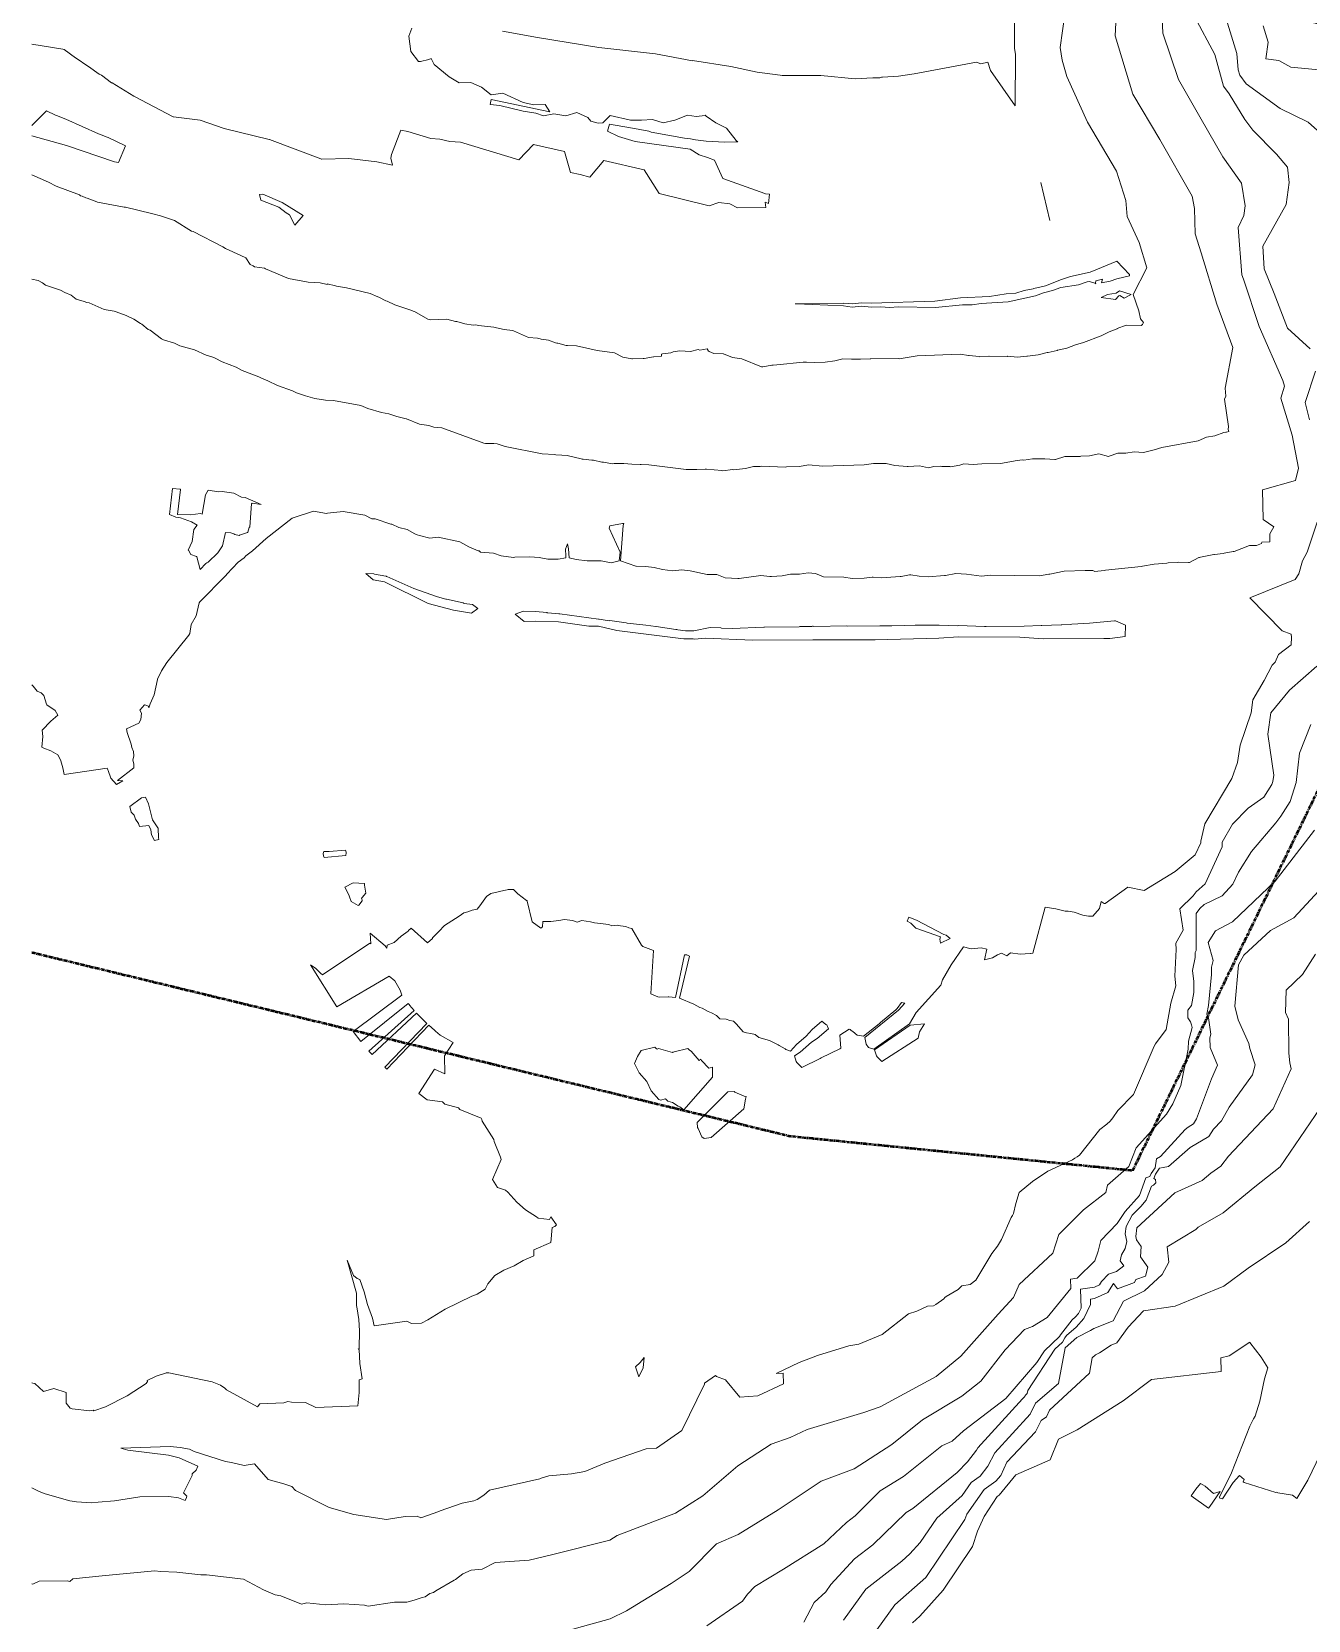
# Model space of a CAD drawing. Header units: metres. Extents: x 808604 to 810125, y 9157736 to 9158882.
# Drawn here: x 808606.1 to 808900, y 9157944.1 to 9158309.8 of the extents above; entities that cross this region are included whole.
import ezdxf

# ---------------------------------------------------------------- set-up
doc = ezdxf.new("R2010")
doc.units = ezdxf.units.M
doc.linetypes.add('ACAD_ISO08W100', pattern=[36, 24, -3, 6, -3])
doc.linetypes.add('PHANTOM2', pattern=[1.25, 0.625, -0.125, 0.125, -0.125, 0.125, -0.125])
doc.layers.add('AA L BOT', color=148, linetype='ACAD_ISO08W100')
doc.layers.add('C-TOPO-MAJR', color=9, linetype='Continuous')

msp = doc.modelspace()

# ---------------------------------------------------------------- linework, layer by layer
at = {"layer": 'AA L BOT', "color": 11, "linetype": 'PHANTOM2', "lineweight": 50, "flags": 128}
msp.add_lwpolyline([(809084.26, 9158881.64), (809082.85, 9158802.17), (809109.98, 9158770.13), (809098.89, 9158744.25), (809143.28, 9158646.89), (809137.11, 9158584.04), (809129.65, 9158530.63), (809094.16, 9158510.92), (808995.59, 9158550.33), (808940.39, 9158558.21), (808918.7, 9158538.51), (808877.3, 9158361.19), (808895.05, 9158313.91), (808928.56, 9158304.05), (808938.42, 9158268.59), (808934.49, 9158201.26), (808859.57, 9158047.58), (808780.72, 9158055.47), (808606.12, 9158097.76)], dxfattribs=at)
at = {"layer": 'C-TOPO-MAJR', "color": 9, "linetype": 'Continuous', "lineweight": 5}
for points, elevation in [([(808866.13, 9158318.57), (808866.52, 9158309.47), (808870.11, 9158298.76), (808875.39, 9158289.67), (808880.33, 9158280.97), (808884.69, 9158274.94), (808885.49, 9158269.65), (808885.21, 9158267.5), (808883.86, 9158264.68), (808884.75, 9158253.79), (808885.14, 9158252.84), (808888.73, 9158241.89), (808894.18, 9158229.48), (808894.56, 9158228.2), (808893.71, 9158225.4), (808896.31, 9158216.9), (808897.78, 9158209.32), (808897.12, 9158206.49), (808889.47, 9158204.31), (808889.61, 9158197.5), (808892.1, 9158195.76), (808891.14, 9158194.18), (808891.17, 9158192.37), (808889.34, 9158192.3), (808889.23, 9158191.94), (808888.13, 9158191.53), (808886.51, 9158191.46), (808882.96, 9158190.14), (808882.75, 9158190.08), (808880.64, 9158189.71), (808880.42, 9158189.64), (808878.44, 9158189.44), (808878.27, 9158189.39), (808875.21, 9158188.79), (808875.02, 9158188.73), (808874.86, 9158188.7), (808872.68, 9158187.62), (808872.44, 9158187.58), (808870.08, 9158187.63), (808869.83, 9158187.59), (808867.74, 9158187.48), (808867.49, 9158187.43), (808864.56, 9158187.18), (808861.89, 9158186.72), (808861.54, 9158186.63), (808853.34, 9158185.83), (808853.01, 9158185.72), (808850.87, 9158185.54), (808850.42, 9158185.75), (808848.63, 9158185.77), (808843.84, 9158185.56), (808840.54, 9158184.92), (808840.33, 9158184.91), (808838.12, 9158184.5), (808826.75, 9158184.63), (808824.8, 9158184.41), (808821.33, 9158184.9), (808818.88, 9158185.07), (808816.5, 9158184.61), (808816.24, 9158184.62), (808812.53, 9158184.31), (808810.44, 9158184.44), (808808.52, 9158184.72), (808808.18, 9158184.72), (808806.3, 9158184.34), (808806.08, 9158184.34), (808801.75, 9158184.05), (808799.85, 9158184.18), (808799.63, 9158184.18), (808797.76, 9158183.96), (808794.99, 9158183.88), (808793.07, 9158184.23), (808788.4, 9158184.31), (808786.6, 9158185.05), (808784.87, 9158185.17), (808782.86, 9158184.88), (808780.81, 9158184.92), (808778.93, 9158184.55), (808776.45, 9158184.37), (808776.04, 9158184.36), (808773.95, 9158184.57), (808769, 9158183.89), (808768.67, 9158183.89), (808765.78, 9158184.09), (808763.87, 9158184.82), (808761.76, 9158184.85), (808761.69, 9158184.84), (808761.65, 9158184.84), (808761.61, 9158184.84), (808757.73, 9158185.69), (808755.76, 9158185.9), (808753.68, 9158185.7), (808751.31, 9158185.99), (808749.39, 9158186.43), (808747.52, 9158186.65), (808745.25, 9158186.72), (808745.17, 9158186.73), (808741.64, 9158187.93), (808742.26, 9158196.11), (808742.44, 9158196.58), (808742.16, 9158196.57), (808739.2, 9158196.04), (808739.04, 9158195.47), (808741.6, 9158189.95), (808741.36, 9158187.95), (808739.54, 9158187.54), (808737.23, 9158187.95), (808733.97, 9158188), (808731.47, 9158188.29), (808729.82, 9158188.69), (808729.68, 9158190.69), (808729.49, 9158191.86), (808729.02, 9158190.65), (808729.12, 9158189.09), (808729.1, 9158188.65), (808727.33, 9158188.34), (808727.28, 9158188.35), (808724.96, 9158188.35), (808722.93, 9158188.73), (808720.78, 9158188.85), (808717.33, 9158188.8), (808717.07, 9158188.7), (808714.23, 9158189.15), (808712.42, 9158189.74), (808709.45, 9158189.99), (808709.13, 9158190.23), (808708.93, 9158190.26), (808706.79, 9158191.18), (808704.68, 9158192.36), (808699.66, 9158193.4), (808697.77, 9158193.19), (808695.39, 9158193.76), (808694.88, 9158193.94), (808694.3, 9158194.2), (808692.56, 9158195.15), (808690.65, 9158195.64), (808689.01, 9158196.39), (808688.79, 9158196.43), (808685.16, 9158197.62), (808684.41, 9158197.67), (808682.77, 9158198.51), (808677.8, 9158199.36), (808674.2, 9158198.95), (808673.97, 9158198.84), (808671.01, 9158199.38), (808666.1, 9158197.79), (808660.06, 9158193.14), (808656.95, 9158190.26), (808655.4, 9158189.1), (808655, 9158188.67), (808653.66, 9158187.69), (808651.01, 9158184.87), (808650.86, 9158184.68), (808650.73, 9158184.48), (808644.8, 9158178.52), (808644.65, 9158178.28), (808643.99, 9158175.3), (808642.84, 9158173.3), (808642.52, 9158171.22), (808642.29, 9158170.86), (808637.19, 9158164.53), (808635.98, 9158162.68), (808635.09, 9158160.76), (808635.05, 9158160.62), (808634.3, 9158157.12), (808633.39, 9158155.07), (808633.09, 9158154.11), (808633.02, 9158154.49), (808632.42, 9158154.71), (808632.06, 9158154.8), (808630.97, 9158153.6), (808631.35, 9158152.93), (808631.27, 9158151.41), (808630.8, 9158150.58), (808627.97, 9158149.33), (808628.1, 9158148.44), (808629.04, 9158145.76), (808629.19, 9158145.02), (808629.51, 9158144.05), (808629.59, 9158143.08), (808629.41, 9158142.06), (808629.62, 9158141.26), (808629.59, 9158140.35), (808625.83, 9158137.4), (808627.1, 9158137.33), (808625.61, 9158136.5), (808624.3, 9158137.93), (808623.68, 9158139.72), (808623.61, 9158139.84), (808623.51, 9158140.22), (808613.62, 9158138.75), (808613.31, 9158140.31), (808612.84, 9158141.93), (808612.2, 9158143.26), (808612.13, 9158143.25), (808612.12, 9158143.27), (808610.48, 9158144.19), (808608.88, 9158144.81), (808608.45, 9158145.05), (808608.64, 9158147.5), (808608.51, 9158148.95), (808610.48, 9158151.07), (808612.09, 9158152.44), (808611.52, 9158153.5), (808609.57, 9158154.85), (808609.55, 9158154.97), (808608.93, 9158156.97), (808608.31, 9158157.56), (808607.4, 9158157.94), (808606.44, 9158159.14), (808606.12, 9158159.43)], 2790), ([(808856.02, 9158318.03), (808855.6, 9158308.85), (808859.66, 9158295.42), (808865.87, 9158284.93), (808873.28, 9158271.9), (808873.83, 9158269.05), (808874.01, 9158263.23), (808875.35, 9158258.87), (808878.95, 9158247.08), (808882.62, 9158237.05), (808880.88, 9158227.68), (808881.08, 9158225.9), (808880.72, 9158225.17), (808881.67, 9158218.87), (808881.59, 9158218.22), (808881.73, 9158217.77), (808881.2, 9158217.61), (808881.07, 9158217.61), (808880.57, 9158217.54), (808878.55, 9158216.72), (808876.59, 9158216.42), (808874.67, 9158215.58), (808866.34, 9158214.06), (808864.58, 9158213.51), (808862.06, 9158212.87), (808859.97, 9158213.08), (808858.02, 9158212.78), (808856.19, 9158212.74), (808854.22, 9158212.04), (808854.02, 9158212.01), (808851.78, 9158212.61), (808849.63, 9158212.1), (808847.67, 9158212.05), (808847.48, 9158212.02), (808844.16, 9158212), (808844, 9158211.98), (808841.86, 9158211.3), (808841.69, 9158211.29), (808839.4, 9158211.46), (808839.11, 9158211.42), (808836.55, 9158211.41), (808834.55, 9158211.15), (808834.22, 9158211.18), (808833.04, 9158211.07), (808829.2, 9158210.41), (808824.83, 9158210.31), (808822.88, 9158210.12), (808820.69, 9158210.27), (808819.77, 9158210.01), (808817.67, 9158209.62), (808817.49, 9158209.71), (808815.66, 9158209.71), (808815.4, 9158209.78), (808813.82, 9158209.72), (808812.6, 9158209.37), (808810.55, 9158209.8), (808807.91, 9158209.65), (808807.64, 9158209.69), (808804.84, 9158209.91), (808802.84, 9158210.36), (808799.93, 9158210.41), (808797.77, 9158210.04), (808788.23, 9158209.79), (808784.98, 9158210.04), (808782.87, 9158209.7), (808779.86, 9158209.6), (808779.57, 9158209.56), (808774.18, 9158209.74), (808773.84, 9158209.66), (808772.28, 9158209.69), (808771.99, 9158209.59), (808770.45, 9158209.2), (808767.72, 9158208.94), (808767.48, 9158208.98), (808765.26, 9158208.72), (808764.99, 9158208.76), (808761.46, 9158209.05), (808761.17, 9158209.09), (808759.28, 9158208.96), (808759.01, 9158209), (808756.8, 9158208.99), (808748.17, 9158210.08), (808746.46, 9158210.13), (808746.17, 9158210.17), (808744.29, 9158210.22), (808742.45, 9158210.4), (808740.2, 9158210.4), (808739.82, 9158210.33), (808737.78, 9158210.65), (808737.37, 9158210.65), (808735.45, 9158211.13), (808735.09, 9158211.11), (808733.08, 9158211.36), (808732.82, 9158211.37), (808732.6, 9158211.41), (808729.73, 9158212.17), (808729.54, 9158212.24), (808726.79, 9158212.38), (808726.45, 9158212.48), (808723.62, 9158212.59), (808715.14, 9158214.25), (808713.3, 9158214.88), (808712.51, 9158214.97), (808710.61, 9158214.99), (808710.21, 9158215.08), (808700.5, 9158218.59), (808698.66, 9158218.75), (808697.55, 9158219.12), (808695.43, 9158219.45), (808692.42, 9158220.69), (808692.3, 9158220.66), (808690.2, 9158221.17), (808688.37, 9158221.84), (808686.67, 9158222.12), (808683.52, 9158223.02), (808681.86, 9158223.69), (808675.56, 9158224.89), (808673.72, 9158224.95), (808671.29, 9158225.33), (808669.15, 9158225.95), (808668.91, 9158226.05), (808667.08, 9158226.65), (808666.16, 9158227.12), (808662.72, 9158228.36), (808660.51, 9158229.44), (808658.85, 9158230.06), (808658.38, 9158230.29), (808654.56, 9158231.81), (808653.19, 9158232.56), (808649.98, 9158233.75), (808648.33, 9158234.61), (808647.83, 9158234.82), (808646.31, 9158235.28), (808643.6, 9158236.56), (808640.24, 9158237.43), (808638.98, 9158238.04), (808636.43, 9158238.87), (808636.01, 9158239.08), (808633.35, 9158241.07), (808632.96, 9158241.23), (808631.5, 9158242.47), (808631.19, 9158242.59), (808629.6, 9158243.59), (808627.86, 9158244.47), (808625.54, 9158245.3), (808625.08, 9158245.42), (808622.77, 9158245.8), (808619.32, 9158247.34), (808618.77, 9158247.43), (808618.19, 9158247.66), (808616.36, 9158248.18), (808615.19, 9158249.09), (808613.75, 9158249.71), (808612.71, 9158250.31), (808609.31, 9158251.45), (808608.63, 9158251.96), (808607.57, 9158252.49), (808606.12, 9158252.84)], 2780), ([(808843.96, 9158313.84), (808842.91, 9158306.11), (808843.4, 9158303.24), (808844.42, 9158299.45), (808849.18, 9158288.93), (808855.86, 9158277.63), (808858.02, 9158270.9), (808858.33, 9158267.2), (808861.1, 9158261.25), (808862.88, 9158255.44), (808859.7, 9158249.29), (808861.02, 9158245.55), (808861.42, 9158243.65), (808862.07, 9158242.85), (808861.85, 9158242.34), (808861.76, 9158242.27), (808861.62, 9158242.19), (808861.53, 9158242.14), (808858.06, 9158242.22), (808856.05, 9158241.42), (808856.03, 9158241.4), (808854.18, 9158240.71), (808852.32, 9158239.74), (808848.31, 9158238.2), (808846.4, 9158237.69), (808844.4, 9158236.91), (808842.25, 9158236.43), (808842.18, 9158236.42), (808840.11, 9158235.95), (808840.02, 9158235.95), (808839.94, 9158235.93), (808837.83, 9158235.4), (808835.38, 9158235.08), (808835.26, 9158235.08), (808833.04, 9158234.87), (808830.87, 9158235.05), (808830.75, 9158235.04), (808826.58, 9158235.06), (808826.44, 9158235.07), (808824.41, 9158234.96), (808824.24, 9158234.97), (808821.97, 9158235.27), (808821.79, 9158235.25), (808819.87, 9158235.53), (808809.97, 9158235.15), (808805.84, 9158234.5), (808805.65, 9158234.51), (808799.33, 9158234.45), (808799.12, 9158234.43), (808796.9, 9158234.36), (808796.68, 9158234.38), (808794.88, 9158234.38), (808792.88, 9158234.5), (808791.05, 9158234.02), (808788.79, 9158233.71), (808786.34, 9158233.61), (808784.5, 9158233.72), (808784, 9158233.69), (808783.74, 9158233.71), (808777.64, 9158233.05), (808776.79, 9158233.02), (808776.49, 9158233.04), (808774.43, 9158232.63), (808774.14, 9158232.64), (808769.63, 9158234.44), (808767.46, 9158234.74), (808765.39, 9158235.62), (808765.28, 9158235.64), (808763.14, 9158235.7), (808762.12, 9158236.17), (808761.84, 9158236.33), (808761.84, 9158236.35), (808761.64, 9158236.8), (808759.96, 9158236.5), (808759.54, 9158236.62), (808757.82, 9158236.17), (808755.3, 9158236.33), (808753.83, 9158236.08), (808753.24, 9158235.84), (808751.34, 9158235.58), (808751.33, 9158235.58), (808751.14, 9158235.56), (808751.11, 9158235.1), (808751.12, 9158235.06), (808749.32, 9158234.95), (808749.29, 9158234.96), (808747.09, 9158234.54), (808747.03, 9158234.55), (808746.96, 9158234.55), (808746.91, 9158234.56), (808746.87, 9158234.57), (808744.41, 9158234.48), (808744.31, 9158234.5), (808742.23, 9158234.87), (808740.31, 9158235.81), (808736.3, 9158236.35), (808731.58, 9158237.49), (808729.49, 9158237.52), (808729.19, 9158237.5), (808727.21, 9158238.08), (808726.98, 9158238.1), (808726.73, 9158238.16), (808725.06, 9158238.75), (808723.4, 9158238.96), (808723.14, 9158239.08), (808722.87, 9158239.12), (808722.53, 9158239.23), (808720.49, 9158239.41), (808717.07, 9158240.92), (808716.83, 9158240.97), (808714.87, 9158241.21), (808713.12, 9158241.6), (808712.87, 9158241.71), (808712.53, 9158241.79), (808709, 9158242.15), (808708.68, 9158242.22), (808708.35, 9158242.26), (808707.74, 9158242.23), (808705.81, 9158242.54), (808703.96, 9158243.07), (808703.72, 9158243.09), (808701.67, 9158243.58), (808698.03, 9158243.42), (808697.64, 9158243.55), (808697.31, 9158243.63), (808694.21, 9158245.33), (808693.96, 9158245.42), (808693.66, 9158245.58), (808690.37, 9158246.68), (808689.71, 9158246.86), (808687.94, 9158247.72), (808687.61, 9158247.81), (808686.05, 9158248.65), (808685.78, 9158248.74), (808684.04, 9158249.5), (808682.45, 9158249.87), (808682.11, 9158250), (808678.6, 9158250.83), (808676.31, 9158251.16), (808676.09, 9158251.3), (808674.17, 9158251.72), (808674.13, 9158251.6), (808672.53, 9158252), (808669.78, 9158252.15), (808665.26, 9158252.99), (808659.94, 9158255.15), (808659.71, 9158255.32), (808657.4, 9158255.66), (808657.09, 9158255.87), (808656.44, 9158256.16), (808655.39, 9158257.69), (808654.27, 9158258.27), (808650.74, 9158259.84), (808650.14, 9158260.25), (808643.32, 9158263.77), (808642.93, 9158263.87), (808638.98, 9158266.29), (808635.78, 9158267.38), (808634, 9158267.81), (808633.7, 9158267.94), (808627.7, 9158269.38), (808627.36, 9158269.39), (808621.25, 9158270.5), (808620.72, 9158270.76), (808618.89, 9158271.43), (808618.6, 9158271.56), (808618.27, 9158271.67), (808618.07, 9158271.78), (808617.76, 9158271.9), (808617.37, 9158271.99), (808617.14, 9158272.19), (808611.74, 9158274.18), (808609.94, 9158275.15), (808606.12, 9158276.81)], 2770), ([(808832.35, 9158315.94), (808832.4, 9158305.89), (808832.62, 9158304.61), (808832.55, 9158292.67), (808826.9, 9158300.84), (808826.21, 9158302.73), (808824.61, 9158302.41), (808823.65, 9158302.73), (808809.28, 9158300.06), (808805.7, 9158299.53), (808802.03, 9158299.32), (808801.89, 9158299.28), (808801.78, 9158299.29), (808801.51, 9158299.23), (808801.41, 9158299.18), (808801.27, 9158299.13), (808800.68, 9158299.13), (808800.02, 9158299.12), (808799.79, 9158299.15), (808795.69, 9158298.96), (808787.78, 9158299.69), (808778.92, 9158299.7), (808778.4, 9158299.8), (808773.11, 9158300.47), (808767.04, 9158301.8), (808758.26, 9158303.13), (808758.24, 9158303.07), (808749.75, 9158304.67), (808736.65, 9158306.13), (808722.56, 9158308.47), (808714.53, 9158309.87)], 2760), ([(808880.79, 9158313.75), (808883.58, 9158304.79), (808883.9, 9158301), (808884.24, 9158299.78), (808885.7, 9158297.78), (808893.55, 9158292.12), (808899.99, 9158288.93), (808906.34, 9158283.27)], 2810), ([(808693.62, 9158310.62), (808692.96, 9158308.73), (808693.4, 9158305.21), (808695.19, 9158302.92), (808695.63, 9158302.92), (808697.57, 9158303.35), (808698.07, 9158303.59), (808698.77, 9158302.19), (808702.23, 9158299.41), (808704.49, 9158298.02), (808707.23, 9158298.06), (808709.66, 9158297), (808711.93, 9158295.22), (808714.56, 9158295.62), (808719.23, 9158293.5), (808721.74, 9158292.94), (808724.3, 9158293.04), (808725.41, 9158291.29), (808711.9, 9158294.19), (808711.66, 9158293.04), (808713.88, 9158292.76), (808719.3, 9158291.48), (808722.18, 9158291.03), (808723.95, 9158290.37), (808726.33, 9158290.9), (808729.12, 9158290.38), (808731.62, 9158291.16), (808734.14, 9158290.03), (808734.86, 9158289.17), (808736.51, 9158288.68), (808737.6, 9158288.76), (808739.27, 9158290.52), (808743.99, 9158289.42), (808746.5, 9158289.38), (808749.05, 9158289.59), (808751.5, 9158288.82), (808754.21, 9158289.42), (808757.09, 9158290.56), (808759.11, 9158290.22), (808760.48, 9158290.42), (808761.13, 9158290.58), (808761.19, 9158290.54), (808761.42, 9158290.34), (808763.6, 9158288.79), (808766.08, 9158287.53), (808768.29, 9158284.72), (808768.69, 9158284.41), (808768.2, 9158284.43), (808765.72, 9158284.34), (808761.36, 9158284.56), (808758.96, 9158284.88), (808757.82, 9158285.14), (808756.42, 9158285.25), (808748.75, 9158286.68), (808748.16, 9158286.86), (808746.13, 9158287.25), (808745.71, 9158287.37), (808739.11, 9158288.49), (808738.67, 9158286.91), (808741.23, 9158285.63), (808745.03, 9158284.46), (808757.74, 9158282.71), (808759.76, 9158281.43), (808761.68, 9158280.85), (808763.33, 9158280.17), (808765.2, 9158276), (808774.92, 9158272.54), (808775.06, 9158272.43), (808775.98, 9158272.41), (808775.72, 9158270.23), (808775.01, 9158270.55), (808775.14, 9158269.34), (808768.64, 9158269.24), (808766.88, 9158270.16), (808764.33, 9158270.44), (808762.09, 9158269.66), (808750.61, 9158272.54), (808747.12, 9158278.01), (808737.85, 9158280.16), (808734.6, 9158276.27), (808732.36, 9158276.92), (808730.13, 9158277.38), (808728.79, 9158282.16), (808721.62, 9158283.8), (808718.25, 9158280.26), (808704.81, 9158284.33), (808702.4, 9158284.48), (808700.06, 9158285.03), (808698, 9158285.2), (808692.72, 9158286.8), (808691.12, 9158287.09), (808688.93, 9158281.51), (808688.81, 9158280.64), (808689.17, 9158279.04), (808685.59, 9158279.81), (808685.56, 9158279.82), (808679.13, 9158280.56), (808672.92, 9158280.46), (808672.86, 9158280.46), (808672.82, 9158280.46), (808672.7, 9158280.54), (808660.86, 9158284.95), (808660.81, 9158284.94), (808650.45, 9158287.47), (808650.45, 9158287.48), (808644.93, 9158289.39), (808644.88, 9158289.42), (808638.74, 9158290.17), (808638.69, 9158290.19), (808629.78, 9158294.85), (808629.65, 9158294.91), (808624.61, 9158297.99), (808624.48, 9158298.04), (808622.14, 9158299.77), (808621.62, 9158300), (808619.16, 9158301.8), (808619.01, 9158301.87), (808616.38, 9158303.68), (808616.22, 9158303.75), (808613.56, 9158305.64), (808613.25, 9158305.75), (808606.12, 9158306.91)], 2760), ([(808873.84, 9158313.24), (808878.51, 9158304.52), (808880.54, 9158297.2), (808881.83, 9158295.5), (808885.45, 9158289.56), (808887.29, 9158287.08), (808892.64, 9158281.67), (808892.71, 9158281.61), (808892.72, 9158281.6), (808892.71, 9158281.6), (808892.72, 9158281.6), (808892.74, 9158281.59), (808895.21, 9158278.58), (808895.61, 9158275.04), (808894.96, 9158269.98), (808889.57, 9158260.41), (808889.89, 9158255.2), (808892.21, 9158249.51), (808895.24, 9158241.52), (808900.43, 9158236.77)], 2800), ([(808889.67, 9158311.13), (808890.78, 9158307.38), (808890.28, 9158303.53), (808893.24, 9158303.16), (808896.02, 9158301.6), (808909.76, 9158300.33)], 2820), ([(808606.12, 9158285.79), (808614.13, 9158283.54), (808625.19, 9158279.82), (808626.07, 9158279.7), (808627.7, 9158283.53), (808623.68, 9158285.41), (808623.45, 9158285.48), (808621.74, 9158286.21), (808621.5, 9158286.29), (808613.99, 9158289.61), (808611.79, 9158290.49), (808611.61, 9158290.53), (808609.54, 9158291.54), (808609.48, 9158291.55), (808606.12, 9158288.18)], 2770), ([(808840.56, 9158266.33), (808840.56, 9158266.33), (808840.56, 9158266.33), (808840.56, 9158266.33), (808840.56, 9158266.33), (808838.48, 9158275.07)], 2760), ([(808901.66, 9158231.59), (808899.33, 9158224.45), (808900.33, 9158220.45)], 2800), ([(808902.09, 9158196.83), (808899.79, 9158189.96), (808898.71, 9158187.93), (808897.84, 9158185.01), (808897.02, 9158183.69), (808886.58, 9158179.46), (808894.04, 9158171.83), (808896.06, 9158171.06), (808896.18, 9158170.37), (808896.1, 9158168.62), (808893.18, 9158166.41), (808892.38, 9158164.65), (808891.74, 9158163.98), (808889.9, 9158160.39), (808887.26, 9158155.99), (808886.9, 9158153), (808884.33, 9158145.57), (808883.71, 9158141.51), (808882.39, 9158137.86), (808876.21, 9158127.42), (808875.31, 9158123.47), (808875.31, 9158123.04), (808873.98, 9158120.29), (808869.36, 9158116.42), (808862.28, 9158112.11), (808858.46, 9158112.85), (808853.24, 9158109.06), (808853, 9158109.09), (808852.38, 9158109.53), (808851.98, 9158107.91), (808850.44, 9158106.14), (808849.44, 9158106.14), (808848.15, 9158106.41), (808846.1, 9158107.09), (808844.76, 9158107.28), (808844.03, 9158107.29), (808841.94, 9158107.84), (808839.44, 9158108.26), (808836.59, 9158097.63), (808836.07, 9158097.58), (808836, 9158097.59), (808833.69, 9158097.41), (808831.46, 9158097.72), (808830.61, 9158097.02), (808829.43, 9158097.62), (808828.47, 9158097.25), (808827.32, 9158096.54), (808825.5, 9158096.15), (808826.05, 9158098.55), (808824.75, 9158098.85), (808822.5, 9158098.61), (808822.08, 9158098.69), (808820.63, 9158099.1), (808817.79, 9158094.99), (808815.8, 9158091.48), (808815.39, 9158090.29), (808809.78, 9158083.99), (808808.21, 9158081.39), (808800.03, 9158075.57), (808798.81, 9158075.93), (808798.21, 9158076.72), (808797.89, 9158078.25), (808805.69, 9158084.51), (808807.11, 9158086.11), (808806.4, 9158086.32), (808805.39, 9158084.89), (808805.07, 9158084.57), (808801.52, 9158081.72), (808801.2, 9158081.4), (808797.65, 9158078.55), (808796.13, 9158078.77), (808795.14, 9158079.62), (808794.79, 9158079.86), (808794.58, 9158080.04), (808794.33, 9158080.19), (808792.15, 9158078.79), (808792.37, 9158075.78), (808792.14, 9158075.63), (808787.89, 9158073.54), (808787.66, 9158073.4), (808783.41, 9158071.31), (808782.28, 9158072.51), (808782.12, 9158072.72), (808781.74, 9158074.03), (808783.07, 9158074.88), (808785.66, 9158077.15), (808786.98, 9158077.99), (808789.57, 9158080.26), (808789.15, 9158081.19), (808789.06, 9158081.24), (808788.96, 9158081.25), (808788, 9158082.02), (808785.78, 9158080.07), (808784.41, 9158078.54), (808782.18, 9158076.59), (808780.81, 9158075.06), (808779.73, 9158075.44), (808779.62, 9158075.61), (808778.24, 9158076.38), (808777.99, 9158076.57), (808775.98, 9158077.55), (808773.56, 9158078.24), (808772.69, 9158078.93), (808771.65, 9158079.17), (808770.66, 9158079.28), (808769.89, 9158079.57), (808768.39, 9158081.31), (808767.71, 9158081.97), (808766.82, 9158082.17), (808765.99, 9158082.47), (808764.52, 9158082.52), (808763.77, 9158083.27), (808762.6, 9158083.91), (808761.85, 9158084.24), (808760.51, 9158085.01), (808759.97, 9158085.14), (808758.59, 9158085.92), (808755.29, 9158087.26), (808757.59, 9158096.99), (808756.91, 9158097.24), (808756.37, 9158097.27), (808754.33, 9158087.47), (808752.78, 9158087.56), (808752.65, 9158087.6), (808750.63, 9158087.55), (808750.3, 9158087.56), (808748.65, 9158088.27), (808748.64, 9158088.27), (808748.62, 9158088.28), (808748.62, 9158088.36), (808748.94, 9158093.28), (808748.94, 9158093.36), (808749.27, 9158098.28), (808746.8, 9158099.16), (808746.51, 9158099.47), (808744.32, 9158103.33), (808743.6, 9158103.48), (808742.93, 9158103.82), (808741.71, 9158103.91), (808740.92, 9158104.1), (808739.69, 9158103.97), (808738.97, 9158104.27), (808735.68, 9158104.63), (808734.79, 9158104.86), (808732.78, 9158105.19), (808731.7, 9158104.8), (808730.61, 9158105.14), (808728.75, 9158105.4), (808727.47, 9158105.14), (808725.67, 9158104.94), (808723.81, 9158104.94), (808723.68, 9158103.72), (808723.33, 9158103.41), (808721.36, 9158104.86), (808720.19, 9158109.63), (808720.18, 9158109.72), (808720.14, 9158109.77), (808720.06, 9158109.81), (808718.02, 9158111.31), (808717.01, 9158112.28), (808715.8, 9158112.31), (808715.56, 9158112.24), (808713.76, 9158111.86), (808713.54, 9158111.74), (808711.85, 9158111.36), (808710.8, 9158110.71), (808709.29, 9158108.51), (808708.7, 9158107.79), (808707.51, 9158107.57), (808706.51, 9158107.15), (808705.58, 9158106.92), (808704.53, 9158106.19), (808701.12, 9158104.03), (808699.81, 9158102.67), (808699.76, 9158102.59), (808698.4, 9158101.16), (808698.35, 9158101.03), (808697.2, 9158100.01), (808693.5, 9158103.37), (808692.85, 9158102.85), (808692.77, 9158102.75), (808691.16, 9158101.55), (808689.57, 9158100.11), (808687.95, 9158099.46), (808687.87, 9158098.77), (808687.52, 9158099.32), (808684.06, 9158102.25), (808684.18, 9158099.8), (808683.95, 9158099.95), (808673.05, 9158092.63), (808672.58, 9158093.01), (808671.5, 9158094.1), (808670.28, 9158094.95), (808676.35, 9158085.31), (808688.44, 9158092.39), (808689.75, 9158091.3), (808690.98, 9158089.11), (808691.32, 9158087.97), (808680.1, 9158079.58), (808681.86, 9158077.3), (808692.75, 9158086.1), (808693.08, 9158085.76), (808693.1, 9158085.69), (808694.16, 9158084.43), (808683.75, 9158075.07), (808684.47, 9158074.3), (808694.71, 9158083.85), (808697.1, 9158081.46), (808687.38, 9158071.38), (808687.85, 9158070.94), (808697.52, 9158081.07), (808698.86, 9158079.91), (808699.05, 9158079.67), (808700.12, 9158078.77), (808703.17, 9158077.08), (808701.15, 9158073.98), (808701.19, 9158069.87), (808698.87, 9158070.93), (808695.24, 9158065.33), (808697.16, 9158063.86), (808700.66, 9158063.43), (808701.21, 9158062.91), (808704.4, 9158062.06), (808704.68, 9158061.69), (808709.57, 9158059.66), (808709.71, 9158059.37), (808709.85, 9158058.99), (808712.49, 9158054.79), (808712.57, 9158054.3), (808714.07, 9158050.68), (808714.17, 9158050.15), (808712.22, 9158045.58), (808713.35, 9158043.7), (808715.2, 9158043.11), (808715.72, 9158042.66), (808717.77, 9158040.33), (808719.77, 9158038.59), (808722.37, 9158036.96), (808722.71, 9158036.66), (808725.34, 9158036.31), (808725.61, 9158036.97), (808726.93, 9158035.1), (808726.54, 9158034.69), (808725.96, 9158034.49), (808725.61, 9158031.07), (808721.74, 9158029.37), (808721.69, 9158027.96), (808719.3, 9158026.93), (808717.21, 9158025.71), (808714.83, 9158024.68), (808712.74, 9158023.45), (808711.13, 9158021.5), (808710.52, 9158020.33), (808708.7, 9158019.12), (808707.46, 9158018.69), (808701.28, 9158015.67), (808697.28, 9158013.26), (808695.82, 9158012.51), (808693.59, 9158012.41), (808692.51, 9158012.97), (808684.97, 9158011.84), (808684.55, 9158013.62), (808683.43, 9158016.74), (808682.69, 9158019.7), (808681.63, 9158022.55), (808681.07, 9158022.75), (808680.16, 9158023.42), (808678.76, 9158026.98), (808680.86, 9158019.35), (808680.87, 9158016.48), (808680.94, 9158016.23), (808681.41, 9158013.29), (808681.57, 9158010.74), (808681.47, 9158006.64), (808681.26, 9158006.5), (808681.49, 9158006.41), (808681.68, 9158003.18), (808682.16, 9157999.68), (808681.5, 9157999.4), (808681.54, 9157996.5), (808681.16, 9157993.42), (808671.54, 9157993.04), (808669.11, 9157994.18), (808665.91, 9157994.27), (808665.11, 9157994.41), (808664.17, 9157994.15), (808658.67, 9157993.9), (808658.08, 9157993.2), (808650.95, 9157997.11), (808650.6, 9157997.48), (808649.59, 9157998.18), (808647.65, 9157998.95), (808637.66, 9158001.01), (808637.08, 9158001.05), (808636.92, 9158000.96), (808634.74, 9158000.31), (808634.74, 9158000.31), (808632.67, 9157999.25), (808632.76, 9157999.07), (808632.48, 9157998.58), (808628.05, 9157995.71), (808623.11, 9157993.18), (808620.39, 9157992.33), (808620.24, 9157992.43), (808619.51, 9157992.28), (808615.39, 9157992.79), (808614.93, 9157992.92), (808614.01, 9157994.08), (808614.01, 9157996.53), (808611.2, 9157997.47), (808608.82, 9157996.72), (808606.85, 9157998.57), (808606.35, 9157998.65), (808606.12, 9157998.75)], 2800), ([(808902.01, 9158163.72), (808895.73, 9158158.19), (808891.44, 9158152.97), (808890.72, 9158148.08), (808892.06, 9158138.64), (808891.85, 9158137.14), (808891.65, 9158136.48), (808889.82, 9158133.59), (808886.19, 9158131), (808882.58, 9158127.32), (808880.19, 9158123.22), (808880.19, 9158122.14), (808876.26, 9158113.6), (808874.24, 9158111.77), (808873.56, 9158110.87), (808870.46, 9158107.88), (808871.23, 9158102.98), (808869.55, 9158099.97), (808869.61, 9158098.49), (808869.34, 9158092.32), (808869.54, 9158090.16), (808868.42, 9158086.16), (808867.32, 9158080.11), (808864.87, 9158076.8), (808864.56, 9158076.26), (808859.77, 9158065.09), (808856.16, 9158061.44), (808855.05, 9158059.78), (808854.4, 9158058.99), (808853.64, 9158058.25), (808852.04, 9158057.09), (808847.33, 9158051.14), (808846.82, 9158050.76), (808846.26, 9158050.44), (808845.77, 9158050.1), (808840.04, 9158047.49), (808836.5, 9158045.11), (808833.48, 9158042.59), (808832.66, 9158040.06), (808832.14, 9158037.72), (808831.94, 9158037.25), (808831.62, 9158036.77), (808829.36, 9158031.7), (808828.44, 9158030.19), (808827.2, 9158028.55), (808823.47, 9158022.34), (808822.21, 9158021.41), (808820.26, 9158021.1), (808819.45, 9158020.24), (808816.64, 9158018.62), (808816.34, 9158018.39), (808816.08, 9158018.11), (808814.25, 9158016.74), (808813.74, 9158016.49), (808812.32, 9158016.42), (808809.87, 9158015.22), (808807.96, 9158014.59), (808801.94, 9158009.83), (808796.56, 9158007.64), (808794.23, 9158007.27), (808787.03, 9158005.05), (808782.8, 9158003.39), (808777.53, 9158000.89), (808779.16, 9158000.96), (808779.21, 9157998.53), (808773.31, 9157995.76), (808769.16, 9157995.43), (808765.83, 9157999.4), (808763.75, 9158000.21), (808763.58, 9158000.46), (808761.01, 9157998.67), (808761.04, 9157998.42), (808755.76, 9157987.77), (808749.98, 9157983.67), (808747.61, 9157983.53), (808738.09, 9157980.27), (808733.45, 9157978.33), (808730.41, 9157977.81), (808725.16, 9157977.36), (808723.44, 9157976.78), (808723.1, 9157976.64), (808711.51, 9157974.03), (808710.17, 9157972.89), (808708.64, 9157971.91), (808707.93, 9157971.61), (808705.25, 9157971.06), (808700.15, 9157969.29), (808699.88, 9157969.12), (808695.72, 9157967.64), (808694.85, 9157968.05), (808692.1, 9157967.97), (808687.82, 9157967.29), (808687.81, 9157967.29), (808687.8, 9157967.29), (808687.79, 9157967.29), (808680.24, 9157968.42), (808674.61, 9157970.07), (808666.88, 9157973.94), (808665.98, 9157974.87), (808664.19, 9157975.52), (808660.57, 9157976.51), (808657.44, 9157980.13), (808655.06, 9157979.72), (808652.08, 9157980.42), (808650.73, 9157980.63), (808643.51, 9157982.9), (808642.42, 9157983.44), (808640.3, 9157983.88), (808637.96, 9157984.1), (808626.65, 9157983.72), (808628.26, 9157983.26), (808637.58, 9157982.05), (808640.03, 9157981.45), (808644.35, 9157979.59), (808644.36, 9157979.59), (808643.98, 9157978.66), (808643.96, 9157978.62), (808643.09, 9157977.76), (808643.03, 9157977.41), (808641.08, 9157973.44), (808641.79, 9157972.63), (808641.71, 9157972.36), (808641.44, 9157971.69), (808639.9, 9157972.26), (808637.71, 9157972.61), (808631.01, 9157972.5), (808625.2, 9157971.55), (808621.41, 9157971.3), (808619.93, 9157971.11), (808616.43, 9157971.31), (808614.87, 9157971.6), (808609.19, 9157973.15), (808607.84, 9157973.7), (808606.12, 9157974.6)], 2810), ([(808900.63, 9158150.28), (808898.04, 9158143.69), (808897.22, 9158136.94), (808895.89, 9158132.57), (808893.74, 9158129.21), (808892.57, 9158127.66), (808886.97, 9158121.08), (808883.93, 9158116.29), (808882.68, 9158113.55), (808880.19, 9158110.88), (808876.09, 9158108.83), (808875.08, 9158107.92), (808874.22, 9158106.79), (808874.23, 9158098.29), (808873.95, 9158097.79), (808874, 9158096.68), (808873.39, 9158093.69), (808873.64, 9158091.1), (808873.69, 9158088.6), (808873.16, 9158085.62), (808872.32, 9158084.55), (808872.31, 9158082.79), (808872.89, 9158081.85), (808873.17, 9158081.14), (808873.27, 9158080.52), (808872.42, 9158077.41), (808872.35, 9158075.52), (808870.69, 9158067.22), (808868.88, 9158062.97), (808867.38, 9158060.61), (808860.39, 9158052.8), (808858.69, 9158048.51), (808853.82, 9158044.24), (808853.41, 9158042.59), (808848.24, 9158038.6), (808842.56, 9158032.86), (808841.25, 9158028.62), (808833.46, 9158021.36), (808832.18, 9158018.41), (808828.65, 9158014.56), (808820.06, 9158004.88), (808814.32, 9158000.18), (808801.44, 9157993.2), (808797.66, 9157991.88), (808784.64, 9157988.02), (808780.71, 9157986.18), (808776.36, 9157984.59), (808768.69, 9157979.66), (808760.64, 9157972.76), (808754.3, 9157968.75), (808740.94, 9157963.61), (808739.25, 9157962.55), (808726.07, 9157959.21), (808720.66, 9157957.94), (808712.81, 9157957.41), (808709.85, 9157955.87), (808707.27, 9157955.58), (808705.4, 9157954.75), (808703.71, 9157953.43), (808703.34, 9157953.3), (808699.12, 9157950.85), (808698.62, 9157950.5), (808697.78, 9157950.23), (808696.72, 9157949.45), (808696.04, 9157949.35), (808694.14, 9157948.7), (808692.44, 9157948.26), (808689.66, 9157948.25), (808683.54, 9157947.29), (808682.7, 9157947.58), (808677.95, 9157947.86), (808673.84, 9157947.64), (808669.47, 9157948.09), (808668.25, 9157947.79), (808663.46, 9157949.67), (808662.15, 9157949.91), (808659.45, 9157951.08), (808654.89, 9157953.55), (808646.37, 9157954.56), (808645.08, 9157954.53), (808639.51, 9157955.15), (808635.76, 9157955.27), (808634.47, 9157955.44), (808623.13, 9157954.42), (808615.54, 9157953.59), (808614.92, 9157953.02), (808614.26, 9157953.17), (808607.81, 9157953.1), (808606.38, 9157952.36), (808606.12, 9157952.45)], 2820), ([(808725.14, 9157940.51), (808739.33, 9157944.41), (808743.08, 9157946.22), (808753.34, 9157952.52), (808757.45, 9157955.33), (808763.76, 9157961.66), (808768.8, 9157963.83), (808777.94, 9157969.5), (808787.91, 9157976.12), (808795.45, 9157978.95), (808804.16, 9157984.54), (808811.18, 9157990.2), (808820.25, 9157995.64), (808824.6, 9157999.14), (808830.22, 9158006.37), (808834.71, 9158011.05), (808836.52, 9158011.74), (808839.93, 9158013.79), (808845.33, 9158020.49), (808845.26, 9158022.58), (808846.79, 9158022.81), (808850.91, 9158026.8), (808851.64, 9158029.08), (808852.24, 9158031.54), (808856.05, 9158035.4), (808857.88, 9158038.18), (808861.17, 9158041.83), (808862.6, 9158045.95), (808863.57, 9158046.23), (808863.82, 9158046.9), (808864.74, 9158048.25), (808865.07, 9158050.31), (808866.02, 9158050.81), (808871.65, 9158057.02), (808872.36, 9158057.63), (808873.58, 9158058.35), (808874.3, 9158059.5), (808877.72, 9158068.75), (808879.16, 9158071.86), (808877.47, 9158075.97), (808877.37, 9158078.14), (808877.61, 9158079.03), (808877.02, 9158082.74), (808876.69, 9158083.59), (808877.04, 9158085.58), (808877.76, 9158092.73), (808877.73, 9158094.4), (808878.12, 9158095.99), (808876.96, 9158100.12), (808878.65, 9158102.79), (808882.6, 9158104.84), (808892.41, 9158114.19), (808901.47, 9158125.96)], 2830), ([(808902.46, 9158112.03), (808896.74, 9158105.8), (808891.36, 9158102.9), (808885.2, 9158097.21), (808883.95, 9158094.93), (808883.08, 9158085.46), (808883.85, 9158082.28), (808886.32, 9158076.89), (808886.54, 9158075.69), (808887.79, 9158071.97), (808887.22, 9158069.62), (808881.79, 9158062.22), (808880.06, 9158059.09), (808878.22, 9158057.13), (808877.14, 9158055.41), (808872.87, 9158052.89), (808867.86, 9158048.51), (808866.63, 9158048.34), (808865.77, 9158048.15), (808864.86, 9158046.79), (808864.47, 9158045.75), (808864.85, 9158045.57), (808864.94, 9158044.79), (808864.39, 9158044.26), (808863.95, 9158043.98), (808862.67, 9158040.8), (808861.46, 9158039.3), (808859.5, 9158037.31), (808858.08, 9158034.75), (808857.87, 9158033.06), (808858.28, 9158031.31), (808857.88, 9158029.67), (808857.05, 9158028.2), (808856.69, 9158026.83), (808857.58, 9158025.68), (808855.86, 9158024.39), (808854.04, 9158023.72), (808852.43, 9158022.06), (808851.95, 9158021.3), (808850.79, 9158020.77), (808847.57, 9158020.28), (808847.71, 9158015.9), (808847.11, 9158014.7), (808846.46, 9158013.96), (808845.63, 9158013.25), (808842.98, 9158009.76), (808842.78, 9158009.39), (808839.3, 9158006.12), (808837.51, 9158003.39), (808830.43, 9157995.16), (808820.68, 9157987.66), (808818, 9157985.34), (808815.64, 9157984.2), (808806.8, 9157977.2), (808801.46, 9157973.9), (808795.67, 9157968.11), (808793.74, 9157966.62), (808788.48, 9157961.68), (808779.17, 9157955.85), (808772.57, 9157951.83), (808770.95, 9157950.12), (808769.79, 9157948.44), (808761.58, 9157942.8)], 2840), ([(808901.66, 9158097.39), (808898.71, 9158092.74), (808894.91, 9158089.13), (808894.75, 9158083.99), (808895.45, 9158082.47), (808895.56, 9158074.65), (808895.79, 9158072.41), (808896.12, 9158071), (808891.91, 9158061.79), (808881.66, 9158050.91), (808879.86, 9158048.6), (808877.59, 9158046.99), (808875.61, 9158045.31), (808869.27, 9158042.5), (808860.59, 9158034.39), (808860.34, 9158032.41), (808860.51, 9158031.68), (808861.53, 9158030.14), (808861.41, 9158027.77), (808863.11, 9158025.39), (808862.57, 9158023.32), (808860.35, 9158022.51), (808860, 9158021.85), (808856.09, 9158020.35), (808855.18, 9158021.59), (808853.9, 9158019.54), (808850.8, 9158018.13), (808849.89, 9158017.99), (808849.92, 9158016.74), (808848.33, 9158013.53), (808846.61, 9158011.57), (808844.39, 9158009.67), (808843.95, 9158009.09), (808843.42, 9158008.1), (808841.68, 9158006.46), (808835.48, 9157997), (808835.33, 9157996.25), (808834.85, 9157995.83), (808834.73, 9157995.6), (808834.26, 9157995.08), (808823.93, 9157983.78), (808823.67, 9157983.27), (808821.6, 9157980.55), (808819.17, 9157978.11), (808808.99, 9157969.81), (808807.47, 9157968.86), (808799.76, 9157961.48), (808795.54, 9157958.19), (808790.09, 9157952.29), (808788.98, 9157950.65), (808786.26, 9157948.17), (808783.91, 9157943.64)], 2850), ([(808905.1, 9158065.36), (808893.55, 9158048.49), (808887.73, 9158043.84), (808880.45, 9158037.86), (808874.68, 9158034.58), (808874.13, 9158034.05), (808867.53, 9158030.05), (808867.95, 9158026.54), (808866.36, 9158023.66), (808862.33, 9158019.9), (808857.45, 9158017.52), (808855.14, 9158013.04), (808850.68, 9158011.27), (808849.89, 9158010.76), (808846.75, 9158009.18), (808844.06, 9158006.81), (808842.49, 9157998.6), (808837.23, 9157994.03), (808835.98, 9157991.52), (808827.85, 9157982.64), (808826.27, 9157979.58), (808824.49, 9157977.24), (808822.43, 9157975.8), (808820.32, 9157972.82), (808814.47, 9157967.58), (808810.65, 9157962), (808808.29, 9157959.39), (808806.43, 9157957.67), (808798.14, 9157951.23), (808793.05, 9157944.09)], 2860), ([(808900.29, 9158035.85), (808894.88, 9158030.96), (808886.18, 9158025.11), (808880.61, 9158021.02), (808869.36, 9158016.37), (808862.08, 9158015.32), (808858.54, 9158011.53), (808855.95, 9158007.91), (808854.67, 9158007.4), (808851.94, 9158005.64), (808851.04, 9158005.19), (808850.27, 9158004.51), (808849.65, 9158000.95), (808840.46, 9157992.45), (808839.75, 9157990.9), (808838.51, 9157990.03), (808837.23, 9157987.45), (808830.65, 9157980.45), (808829.23, 9157977.42), (808828.12, 9157976.09), (808825.41, 9157974.2), (808821.41, 9157968.47), (808821.15, 9157967.91), (808820.95, 9157967.31), (808811.95, 9157953.94), (808804.83, 9157947.61), (808800.7, 9157941.87)], 2870), ([(808902.83, 9157982.41), (808899.94, 9157976.33), (808897.4, 9157972.14), (808896.43, 9157972.91), (808893.02, 9157973.42), (808892.87, 9157973.5), (808892.7, 9157973.57), (808892.58, 9157973.53), (808885.27, 9157975.8), (808885.06, 9157975.93), (808885.27, 9157976.45), (808884.16, 9157977.43), (808882.75, 9157975.78), (808880.29, 9157972.01), (808879.68, 9157972.22), (808879.55, 9157972.42), (808882.38, 9157978.04), (808886.54, 9157988.75), (808887.4, 9157990.46), (808887.77, 9157991.06), (808888.9, 9157994.55), (808889.94, 9157999.64), (808890.73, 9158002.2), (808889.21, 9158004.63), (808886.57, 9158008.05), (808886.56, 9158008.07), (808881.8, 9158004.98), (808879.93, 9158004.47), (808879.97, 9158001.36), (808863.96, 9157999.52), (808857.37, 9157994.63), (808846.82, 9157987.93), (808842.49, 9157985.77), (808840.61, 9157981.05), (808832.71, 9157977.56), (808828.85, 9157972.91), (808828.4, 9157972.6), (808825.43, 9157968), (808823.84, 9157964.63), (808822.69, 9157961.04), (808815.94, 9157950.99), (808810.62, 9157945.01), (808808.93, 9157943.46)], 2880)]:
    msp.add_lwpolyline(points, dxfattribs=dict(at, elevation=elevation))
for points, elevation in [([(808665.49, 9158267.64), (808666.68, 9158265.24), (808668.61, 9158267.49), (808663.77, 9158270.46), (808659.29, 9158272.39), (808658.54, 9158272.29), (808658.9, 9158270.99), (808663, 9158269.35), (808664.67, 9158268.11), (808665.49, 9158267.64)], 2770), ([(808814.08, 9158247.77), (808799.38, 9158247.31), (808797.17, 9158247.34), (808795.08, 9158247.15), (808793.12, 9158247.25), (808792.96, 9158247.24), (808781.91, 9158247.16), (808782.2, 9158247.13), (808793.03, 9158246.63), (808795.04, 9158246.35), (808797.18, 9158246.59), (808799.45, 9158246.37), (808801.58, 9158246.45), (808803.6, 9158246.3), (808805.7, 9158246.4), (808814.19, 9158246.27), (808820.39, 9158246.9), (808822.63, 9158246.92), (808824.75, 9158247.24), (808830.9, 9158247.6), (808837.23, 9158248.98), (808839.09, 9158249.63), (808841.14, 9158250.19), (808843.07, 9158250.88), (808847.14, 9158251.54), (808849.1, 9158252.23), (808849.61, 9158252.27), (808850.98, 9158251.9), (808851.1, 9158251.75), (808851.07, 9158251.91), (808851.12, 9158252.39), (808852.64, 9158252.8), (808852.43, 9158251.95), (808854.38, 9158252.31), (808855.97, 9158252.91), (808858.89, 9158253.6), (808858.84, 9158253.85), (808855.98, 9158256.96), (808849.79, 9158254.42), (808845.27, 9158253.44), (808843.22, 9158252.74), (808839.52, 9158251.3), (808838.91, 9158251.13), (808837.16, 9158250.77), (808836.87, 9158250.66), (808836.67, 9158250.57), (808834.64, 9158250.16), (808832.69, 9158249.62), (808830.45, 9158249.42), (808826.63, 9158248.82), (808819.93, 9158248.54), (808814.08, 9158247.77)], 2770), ([(808856.53, 9158250.09), (808855.76, 9158249.6), (808853.8, 9158249.24), (808852.35, 9158248.6), (808855.67, 9158248.1), (808856.41, 9158248.96), (808856.66, 9158249.04), (808857.62, 9158248.42), (808859.25, 9158249.27), (808856.53, 9158250.09)], 2770), ([(808640.37, 9158204.39), (808640.3, 9158204.43), (808638.51, 9158204.6), (808637.86, 9158198.63), (808639.31, 9158197.99), (808640.35, 9158197.85), (808642.92, 9158196.92), (808644.18, 9158196.17), (808643.4, 9158195.19), (808643.08, 9158192.45), (808642.15, 9158190.41), (808642.18, 9158190.39), (808642.78, 9158189.46), (808644.02, 9158188.99), (808644.12, 9158188.89), (808644.9, 9158185.96), (808646.21, 9158187.34), (808646.44, 9158187.5), (808646.75, 9158187.66), (808648.96, 9158189.79), (808650.07, 9158191.43), (808650.69, 9158194.48), (808651.95, 9158194.38), (808652.67, 9158194.21), (808652.84, 9158194.01), (808653.89, 9158193.79), (808653.96, 9158193.85), (808655.76, 9158194.49), (808655.86, 9158194.59), (808656.14, 9158195.61), (808656.32, 9158195.76), (808656.72, 9158201.06), (808656.9, 9158201.21), (808658.93, 9158200.9), (808655.25, 9158202.55), (808654.39, 9158202.66), (808652.67, 9158203.51), (808649.95, 9158203.94), (808649.15, 9158203.88), (808646.74, 9158204.2), (808646.09, 9158203.14), (808645.38, 9158198.69), (808644.98, 9158198.86), (808642.66, 9158198.59), (808639.78, 9158198.62), (808639.71, 9158198.65), (808640.37, 9158204.39)], 2790), ([(808705.55, 9158178.24), (808705.42, 9158178.31), (808701.58, 9158179.17), (808701.45, 9158179.16), (808699.51, 9158179.66), (808694.08, 9158181.56), (808687.89, 9158184.33), (808687.81, 9158184.38), (808687.73, 9158184.4), (808687.65, 9158184.43), (808685.04, 9158184.89), (808684.88, 9158184.94), (808683.05, 9158185.06), (808684.73, 9158183.59), (808687.35, 9158183.11), (808697.41, 9158178.18), (808703.26, 9158176.59), (808707.34, 9158175.93), (808708.86, 9158177.01), (808707.62, 9158177.95), (808705.69, 9158178.18), (808705.55, 9158178.24)], 2800), ([(808758.57, 9158171.88), (808756.67, 9158171.89), (808754.9, 9158172.08), (808754.67, 9158172.13), (808754.55, 9158172.15), (808754.43, 9158172.13), (808749.92, 9158172.82), (808749.8, 9158172.85), (808747.47, 9158173.15), (808743.18, 9158173.65), (808742.96, 9158173.72), (808739.19, 9158174.22), (808739.08, 9158174.19), (808736.75, 9158174.55), (808736.59, 9158174.55), (808727.7, 9158175.74), (808727.59, 9158175.76), (808727.46, 9158175.74), (808724.98, 9158176.03), (808724.82, 9158176.03), (808724.69, 9158176.05), (808722.08, 9158176.34), (808719.35, 9158176.4), (808717.41, 9158175.68), (808719.52, 9158173.97), (808722.12, 9158174.07), (808727.36, 9158173.91), (808734.4, 9158172.94), (808736.6, 9158172.94), (808740.85, 9158171.96), (808755.55, 9158170.08), (808756.29, 9158169.99), (808758.38, 9158170.02), (808758.77, 9158169.91), (808761.15, 9158170.19), (808772.16, 9158169.71), (808785.96, 9158169.78), (808800.31, 9158169.76), (808814.96, 9158170.17), (808819.53, 9158170.45), (808833.6, 9158170.38), (808834.68, 9158170.34), (808838.97, 9158170.03), (808852.99, 9158170.12), (808854.3, 9158170.11), (808857.88, 9158170.54), (808857.92, 9158173.14), (808855.63, 9158174.18), (808855.45, 9158174.18), (808849.63, 9158173.65), (808845.62, 9158173.38), (808845.34, 9158173.33), (808843.32, 9158173.23), (808843.14, 9158173.2), (808838.67, 9158173.07), (808838.51, 9158173.08), (808834.59, 9158172.93), (808825.87, 9158172.86), (808825.74, 9158172.84), (808825.51, 9158172.87), (808819.5, 9158173.05), (808819.33, 9158173.01), (808815.07, 9158173.16), (808814.77, 9158173.14), (808814.6, 9158173.15), (808814.44, 9158173.17), (808809.67, 9158173.19), (808809.51, 9158173.16), (808807.03, 9158173.1), (808804.16, 9158173), (808804, 9158173.01), (808801.56, 9158172.99), (808801.39, 9158172.97), (808794, 9158172.95), (808793.82, 9158172.98), (808786.15, 9158172.83), (808786, 9158172.89), (808785.86, 9158172.9), (808785.69, 9158172.87), (808783, 9158172.84), (808782.84, 9158172.81), (808774.84, 9158172.7), (808774.67, 9158172.72), (808767.35, 9158172.39), (808764.9, 9158172.47), (808764.77, 9158172.52), (808762.28, 9158172.65), (808758.57, 9158171.88)], 2800), ([(808632.99, 9158132.02), (808632.33, 9158133.59), (808631.35, 9158133.37), (808628.71, 9158131.42), (808629.04, 9158130.09), (808629.68, 9158129.44), (808630.03, 9158128.47), (808630.7, 9158127.52), (808630.93, 9158126.78), (808633.09, 9158127.07), (808633.56, 9158126.07), (808633.68, 9158124.86), (808634.4, 9158123.55), (808635.36, 9158123.8), (808635.33, 9158124.27), (808635.32, 9158124.28), (808635.23, 9158126.38), (808635.19, 9158126.46), (808635.15, 9158126.54), (808633.95, 9158128.32), (808632.99, 9158132.02)], 2790), ([(808674.58, 9158121.03), (808673.36, 9158121.07), (808673.25, 9158120.58), (808673.3, 9158120.05), (808673.48, 9158119.68), (808678.46, 9158120.11), (808678.48, 9158120.78), (808678.51, 9158120.9), (808678.36, 9158121.33), (808674.58, 9158121.03)], 2800), ([(808679.13, 9158111.11), (808679.25, 9158110.62), (808679.66, 9158109.53), (808681.25, 9158108.6), (808681.43, 9158108.67), (808682.18, 9158109.7), (808682.18, 9158109.9), (808682.07, 9158110.21), (808682.21, 9158110.43), (808683.04, 9158111.49), (808682.72, 9158113.33), (808682.75, 9158113.69), (808680.09, 9158113.87), (808678.23, 9158112.86), (808679.13, 9158111.11)], 2800), ([(808809.85, 9158105.25), (808808.09, 9158105.93), (808807.7, 9158105.04), (808808.49, 9158104.52), (808809.64, 9158103.37), (808815.33, 9158101.39), (808815.23, 9158100.9), (808815.34, 9158099.97), (808817.55, 9158101.06), (808816.69, 9158101.78), (808816.11, 9158101.96), (808809.85, 9158105.25)], 2800), ([(808811.65, 9158081.37), (808808.39, 9158081.11), (808800.16, 9158075.36), (808800.62, 9158073.99), (808800.78, 9158073.79), (808801.81, 9158072.69), (808810.21, 9158078.12), (808810.48, 9158079.53), (808811.65, 9158081.37)], 2800), ([(808754.96, 9158062.4), (808755.35, 9158062.29), (808756.29, 9158061.59), (808762.88, 9158069.12), (808762.85, 9158071.43), (808762.28, 9158071.23), (808761.98, 9158071.18), (808760.3, 9158072.91), (808760.18, 9158073.25), (808759.78, 9158072.96), (808757.97, 9158075.07), (808757.56, 9158075.3), (808757.19, 9158075.73), (808754.05, 9158074.9), (808753.9, 9158074.89), (808753.76, 9158074.84), (808753.67, 9158074.75), (808750.43, 9158075.71), (808750.15, 9158075.58), (808749.95, 9158075.59), (808749.6, 9158076.01), (808746.41, 9158075.23), (808745.59, 9158073.83), (808744.91, 9158072.22), (808745.97, 9158070.1), (808747.72, 9158068.08), (808748.77, 9158065.96), (808750.53, 9158063.93), (808750.92, 9158063.79), (808752.01, 9158064.12), (808752.6, 9158063.58), (808753.65, 9158063.28), (808754.96, 9158062.4)], 2800), ([(808770.17, 9158064.72), (808767.99, 9158065.62), (808767.88, 9158065.77), (808766.4, 9158065.74), (808759.29, 9158058.7), (808759.39, 9158057.49), (808759.57, 9158057.27), (808760.43, 9158055.35), (808760.94, 9158055), (808762.56, 9158055.21), (808770.05, 9158061.85), (808770.42, 9158064.05), (808770.62, 9158064.67), (808770.17, 9158064.72)], 2800), ([(808745.9, 9158000.11), (808746.87, 9158002.17), (808747.16, 9158004.56), (808746.19, 9158003.45), (808745.09, 9158002.39), (808745.9, 9158000.11)], 2800), ([(808874.15, 9157974.27), (808873.09, 9157972.69), (808877.02, 9157969.85), (808877.38, 9157970.3), (808879.71, 9157973.72), (808878.23, 9157973.25), (808876.29, 9157974.94), (808875.2, 9157975.55), (808874.15, 9157974.27)], 2880)]:
    msp.add_lwpolyline(points, close=True, dxfattribs=dict(at, elevation=elevation))

doc.saveas('drawing.dxf')
